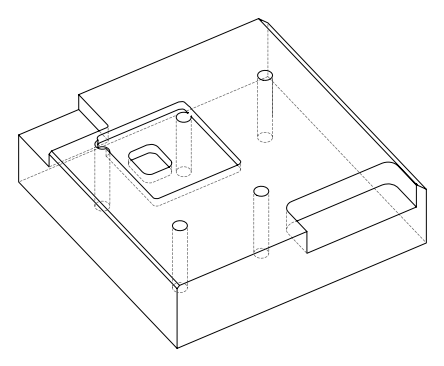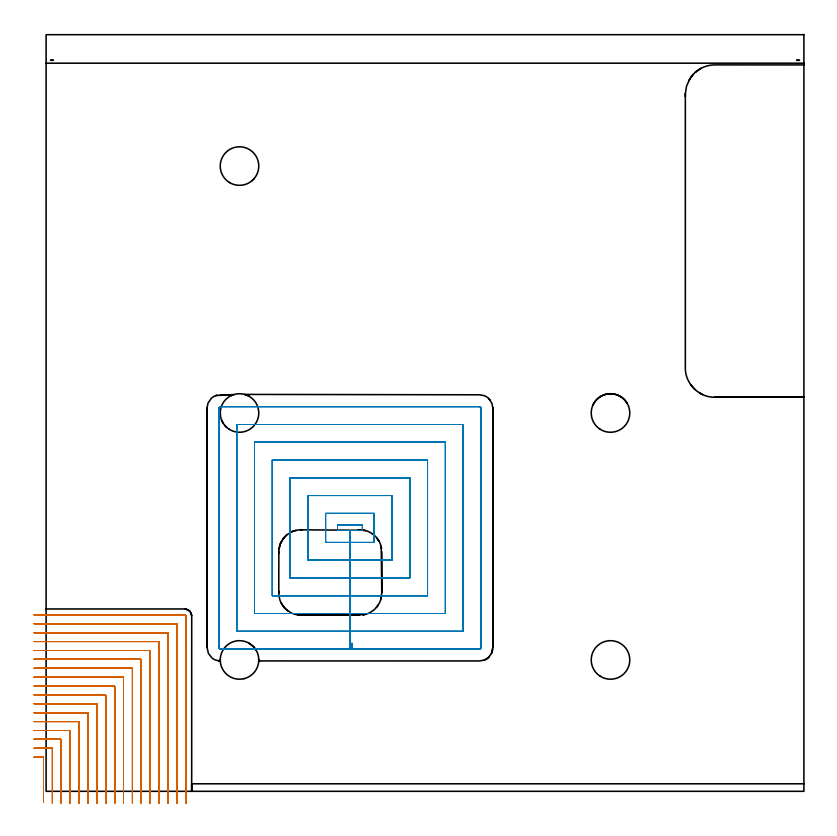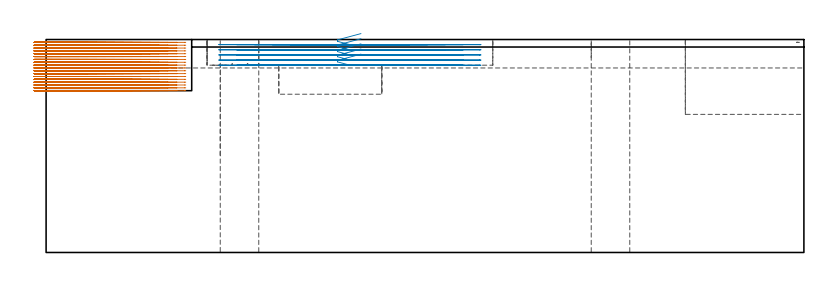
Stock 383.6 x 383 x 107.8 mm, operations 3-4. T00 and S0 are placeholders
(PLAN: 26 operations, 19 tool changes, 143.5 min)
(1 AREA_MILL | FG_CHAMFER_SURFACE | UGT0205_001 | 18.59 min | 39768 mm3)
(2 AREA_MILL_1 | FG_CHAMFER_SURFACE_1 | UGT0205_001 | 5.11 min | 2261 mm3)
(3 MILL_CORNER_NOTCH_RECTANGULAR | CORNER_NOTCH_RECTANGULAR | NXT0201_008 | Follow Part, ap 1.5, ae 75% | 68.45 min | 176107 mm3)
(4 MILL_OPEN_POCKET | POCKET_OPEN | NXT0201_011 | Follow Part, ap 3, ae 75% | 22.05 min | 252753 mm3)
(5 MILL_RECTANGULAR_POCKET | POCKET_RECTANGULAR_STRAIGHT | UGT0201_094 | Follow Part, ap 5, ae 75% | 1.68 min | 31496 mm3)
(6 MILL_SLOT | SLOT_PARTIAL_RECTANGULAR | UGT0201_094 | Follow Part, ap 5, ae 75% | 22.09 min | 378924 mm3)
(7 SPOT_DRILL | STEP1HOLE | NXT0321_9005460120000 | 0.05 min | 103 mm3)
(8 SPOT_DRILL_1 | STEP1HOLE_1 | NXT0321_9005460120000 | 0.05 min | 154 mm3)
(9 SPOT_DRILL_2 | STEP1HOLE_2 | NXT0321_9005460120000 | 0.05 min | 0 mm3)
(10 SPOT_DRILL_3 | STEP1HOLE_3 | NXT0321_9005460120000 | 0.05 min | 173 mm3)
(11 SPOT_DRILL_4 | STEP1HOLE_4 | NXT0321_9005460120000 | 0.05 min | 200 mm3)
(12 DRILL_BLIND_HOLE_INTO_CENTER | STEP1HOLE | UGT0301_198 | 0.06 min | 171 mm3)
(13 GUN_DRILL_THROUGH_HOLE | STEP1HOLE | UGT0307_003 | 0.54 min | 3658 mm3)
(14 SPADE_DRILL_TO_ENLARGE_THROUGH_HOLE | STEP1HOLE | UGT0306_010 | 0.46 min | 26164 mm3)
(15 DRILL_BLIND_HOLE_INTO_CENTER_1 | STEP1HOLE_1 | UGT0301_198 | 0.06 min | 403 mm3)
(16 GUN_DRILL_THROUGH_HOLE_1 | STEP1HOLE_1 | UGT0307_003 | 0.54 min | 3706 mm3)
(17 SPADE_DRILL_TO_ENLARGE_THROUGH_HOLE_1 | STEP1HOLE_1 | UGT0306_010 | 0.46 min | 27868 mm3)
(18 DRILL_BLIND_HOLE_INTO_CENTER_2 | STEP1HOLE_2 | UGT0301_198 | 0.06 min | 0 mm3)
(19 GUN_DRILL_THROUGH_HOLE_2 | STEP1HOLE_2 | UGT0307_003 | 0.54 min | 3595 mm3)
(20 SPADE_DRILL_TO_ENLARGE_THROUGH_HOLE_2 | STEP1HOLE_2 | UGT0306_010 | 0.46 min | 24691 mm3)
(21 DRILL_BLIND_HOLE_INTO_CENTER_3 | STEP1HOLE_3 | UGT0301_198 | 0.06 min | 435 mm3)
(22 GUN_DRILL_THROUGH_HOLE_3 | STEP1HOLE_3 | UGT0307_003 | 0.54 min | 3707 mm3)
(23 SPADE_DRILL_TO_ENLARGE_THROUGH_HOLE_3 | STEP1HOLE_3 | UGT0306_010 | 0.46 min | 27840 mm3)
(24 DRILL_BLIND_HOLE_INTO_CENTER_4 | STEP1HOLE_4 | UGT0301_198 | 0.06 min | 392 mm3)
(25 GUN_DRILL_THROUGH_HOLE_4 | STEP1HOLE_4 | UGT0307_003 | 0.54 min | 3733 mm3)
(26 SPADE_DRILL_TO_ENLARGE_THROUGH_HOLE_4 | STEP1HOLE_4 | UGT0306_010 | 0.46 min | 27863 mm3)
(TOOL UGT0205_001 | Chamfer Mill 20 x 3 x 45 deg. | D20 FL50 Z2)
(TOOL NXT0201_008 | ENDMILL 6mm [2P460-0600-NA 1630] | D6 FL26 Z6)
(TOOL NXT0201_011 | ENDMILL 12mm [2P460-1200-NA 1630] | D12 FL38 Z6)
(TOOL UGT0201_094 | End mill 20 mm | D20 FL38 Z4)
(TOOL NXT0321_9005460120000 | NC Spot Drill, 142deg, 12mm, Carbide, Uncoated | D12 PA142 FL30 Z2)
(TOOL UGT0301_198 | Twist Drill 7.9 mm | D7.9 PA118 FL73 Z2)
(TOOL UGT0307_003 | Gun Drill 7 mm | D7 PA130 FL24 Z1)
(TOOL UGT0306_010 | Spade Drill 19.5mm | D19.5 PA132 FL10 Z2)
(OP 3 MILL_CORNER_NOTCH_RECTANGULAR)
G17 G21 G94 G90
T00 M6
G54
G17 G0 G90 X-1.3 Y-5.704 S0 M3
G43 Z117.8 H1
Z106.361
G94 G1 Y-2.704 F250.
Y17.005 F500.
G3 X-1.595 Y17.3 R0.3
G1 X-3.
X-6. F250.
G0 Z117.8
X3.203 Y-6.
Z106.361
G1 X3.2 Y-3.
Y-2.932 F500.
Y21.505
G3 X2.905 Y21.8 R0.3
G1 X-3.
X-6. F250.
G0 Z117.8
X7.703 Y-6.
Z106.361
G1 X7.7 Y-3.
Y-2.932 F500.
Y26.005
G3 X7.405 Y26.3 R0.3
G1 X-3.
X-6. F250.
G0 Z117.8
X12.204 Y-6.
Z106.361
G1 X12.2 Y-3.
Y-2.932 F500.
Y30.504
G3 X11.904 Y30.8 R0.3
G1 X-3.
X-6. F250.
G0 Z117.8
X16.704 Y-6.
Z106.361
G1 X16.7 Y-3.
Y-2.932 F500.
Y35.004
G3 X16.404 Y35.3 R0.3
G1 X-3.
X-6. F250.
G0 Z117.8
X21.204 Y-6.
Z106.361
G1 X21.2 Y-3.
Y-2.932 F500.
Y39.504
G3 X20.904 Y39.8 R0.3
G1 X-3.
X-6. F250.
G0 Z117.8
X25.705 Y-6.
Z106.361
G1 X25.7 Y-3.
Y-2.932 F500.
Y44.004
G3 X25.404 Y44.3 R0.3
G1 X-3.
X-6. F250.
G0 Z117.8
X30.205 Y-6.
Z106.361
G1 X30.2 Y-3.
Y-2.932 F500.
Y48.504
G3 X29.904 Y48.8 R0.3
G1 X-3.
X-6. F250.
G0 Z117.8
X34.706 Y-6.
Z106.361
G1 X34.7 Y-3.
Y-2.932 F500.
Y53.004
G3 X34.404 Y53.3 R0.3
G1 X-3.
X-6. F250.
G0 Z117.8
X39.207 Y-6.
Z106.361
G1 X39.2 Y-3.
Y-2.932 F500.
Y57.503
G3 X38.903 Y57.8 R0.3
G1 X-3.
X-6. F250.
G0 Z117.8
X43.708 Y-6.
Z106.361
G1 X43.7 Y-3.
Y-2.932 F500.
Y62.003
G3 X43.403 Y62.3 R0.3
G1 X-3.
X-6. F250.
G0 Z117.8
X48.209 Y-6.
Z106.361
G1 X48.2 Y-3.
Y-2.932 F500.
Y66.503
G3 X47.903 Y66.8 R0.3
G1 X-3.
X-6. F250.
G0 Z117.8
X52.711 Y-6.
Z106.361
G1 X52.7 Y-3.
Y-2.932 F500.
Y71.003
G3 X52.403 Y71.3 R0.3
G1 X-3.
X-6. F250.
G0 Z117.8
X57.215 Y-6.
Z106.361
G1 X57.2 Y-3.
Y-2.932 F500.
Y75.503
G3 X56.903 Y75.8 R0.3
G1 X-3.
X-6. F250.
G0 Z117.8
X61.723 Y-6.
Z106.361
G1 X61.7 Y-3.
Y-2.932 F500.
Y80.003
G3 X61.403 Y80.3 R0.3
G1 X-3.
X-6. F250.
G0 Z117.8
X66.246 Y-6.
Z106.361
G1 X66.201 Y-3.
X66.2 Y-2.932 F500.
Y84.503
G3 X65.903 Y84.8 R0.3
G1 X-3.
X-6. F250.
G0 Z117.8
X70.7 Y-5.932
Z106.361
G1 Y-2.932
Y88.8 F500.
G3 X70.2 Y89.3 R0.5
G1 X-3.
X-6. F250.
G0 Z117.8
X-1.3 Y-5.704
Z104.922
G1 Y-2.704
Y17.005 F500.
G3 X-1.595 Y17.3 R0.3
G1 X-3.
X-6. F250.
G0 Z117.8
X3.2 Y-6.
Z104.922
G1 Y-3.
Y21.505 F500.
G3 X2.905 Y21.8 R0.3
G1 X-3.
X-6. F250.
G0 Z117.8
X7.7 Y-6.
Z104.922
G1 Y-3.
Y26.005 F500.
G3 X7.405 Y26.3 R0.3
G1 X-3.
X-6. F250.
G0 Z117.8
X12.2 Y-6.
Z104.922
G1 Y-3.
Y30.504 F500.
G3 X11.904 Y30.8 R0.3
G1 X-3.
X-6. F250.
G0 Z117.8
X16.7 Y-6.
Z104.922
G1 Y-3.
Y35.004 F500.
G3 X16.404 Y35.3 R0.3
G1 X-3.
X-6. F250.
G0 Z117.8
X21.2 Y-6.
Z104.922
G1 Y-3.
Y39.504 F500.
G3 X20.904 Y39.8 R0.3
G1 X-3.
X-6. F250.
G0 Z117.8
X25.7 Y-6.
Z104.922
G1 Y-3.
Y44.004 F500.
G3 X25.404 Y44.3 R0.3
G1 X-3.
X-6. F250.
G0 Z117.8
X30.2 Y-6.
Z104.922
G1 Y-3.
Y48.504 F500.
G3 X29.904 Y48.8 R0.3
G1 X-3.
X-6. F250.
G0 Z117.8
X34.7 Y-6.
Z104.922
G1 Y-3.
Y53.004 F500.
G3 X34.404 Y53.3 R0.3
G1 X-3.
X-6. F250.
G0 Z117.8
X39.2 Y-6.
Z104.922
G1 Y-3.
Y57.503 F500.
G3 X38.903 Y57.8 R0.3
G1 X-3.
X-6. F250.
G0 Z117.8
X43.7 Y-6.
Z104.922
G1 Y-3.
Y62.003 F500.
G3 X43.403 Y62.3 R0.3
G1 X-3.
X-6. F250.
G0 Z117.8
X48.2 Y-6.
Z104.922
G1 Y-3.
Y66.503 F500.
G3 X47.903 Y66.8 R0.3
G1 X-3.
X-6. F250.
G0 Z117.8
X52.7 Y-6.
Z104.922
G1 Y-3.
Y71.003 F500.
G3 X52.403 Y71.3 R0.3
G1 X-3.
X-6. F250.
G0 Z117.8
X57.2 Y-6.
Z104.922
G1 Y-3.
Y75.503 F500.
G3 X56.903 Y75.8 R0.3
G1 X-3.
X-6. F250.
G0 Z117.8
X61.7 Y-6.
Z104.922
G1 Y-3.
Y80.003 F500.
G3 X61.403 Y80.3 R0.3
G1 X-3.
X-6. F250.
G0 Z117.8
X66.2 Y-6.
Z104.922
G1 Y-3.
Y84.503 F500.
G3 X65.903 Y84.8 R0.3
G1 X-3.
X-6. F250.
G0 Z117.8
X70.7 Y-6.
Z104.922
G1 Y-3.
Y88.8 F500.
G3 X70.2 Y89.3 R0.5
G1 X-3.
X-6. F250.
G0 Z117.8
X-1.3 Y-5.704
Z103.483
G1 Y-2.704
Y17.005 F500.
G3 X-1.595 Y17.3 R0.3
G1 X-3.
X-6. F250.
G0 Z117.8
X3.2 Y-6.
Z103.483
G1 Y-3.
Y21.505 F500.
G3 X2.905 Y21.8 R0.3
G1 X-3.
X-6. F250.
G0 Z117.8
X7.7 Y-6.
Z103.483
G1 Y-3.
Y26.005 F500.
G3 X7.405 Y26.3 R0.3
G1 X-3.
X-6. F250.
G0 Z117.8
X12.2 Y-6.
Z103.483
G1 Y-3.
Y30.504 F500.
G3 X11.904 Y30.8 R0.3
G1 X-3.
X-6. F250.
G0 Z117.8
X16.7 Y-6.
Z103.483
G1 Y-3.
Y35.004 F500.
G3 X16.404 Y35.3 R0.3
G1 X-3.
X-6. F250.
G0 Z117.8
X21.2 Y-6.
Z103.483
G1 Y-3.
Y39.504 F500.
G3 X20.904 Y39.8 R0.3
G1 X-3.
X-6. F250.
G0 Z117.8
X25.7 Y-6.
Z103.483
G1 Y-3.
Y44.004 F500.
G3 X25.404 Y44.3 R0.3
G1 X-3.
X-6. F250.
G0 Z117.8
X30.2 Y-6.
Z103.483
G1 Y-3.
Y48.504 F500.
G3 X29.904 Y48.8 R0.3
G1 X-3.
X-6. F250.
G0 Z117.8
X34.7 Y-6.
Z103.483
G1 Y-3.
Y53.004 F500.
G3 X34.404 Y53.3 R0.3
G1 X-3.
X-6. F250.
G0 Z117.8
X39.2 Y-6.
Z103.483
G1 Y-3.
Y57.503 F500.
G3 X38.903 Y57.8 R0.3
G1 X-3.
X-6. F250.
G0 Z117.8
X43.7 Y-6.
Z103.483
G1 Y-3.
Y62.003 F500.
G3 X43.403 Y62.3 R0.3
G1 X-3.
X-6. F250.
G0 Z117.8
X48.2 Y-6.
Z103.483
G1 Y-3.
Y66.503 F500.
G3 X47.903 Y66.8 R0.3
G1 X-3.
X-6. F250.
G0 Z117.8
X52.7 Y-6.
Z103.483
G1 Y-3.
Y71.003 F500.
G3 X52.403 Y71.3 R0.3
G1 X-3.
X-6. F250.
G0 Z117.8
X57.2 Y-6.
Z103.483
G1 Y-3.
Y75.503 F500.
G3 X56.903 Y75.8 R0.3
G1 X-3.
X-6. F250.
G0 Z117.8
X61.7 Y-6.
Z103.483
G1 Y-3.
Y80.003 F500.
G3 X61.403 Y80.3 R0.3
G1 X-3.
X-6. F250.
G0 Z117.8
X66.2 Y-6.
Z103.483
G1 Y-3.
Y84.503 F500.
G3 X65.903 Y84.8 R0.3
G1 X-3.
X-6. F250.
G0 Z117.8
X70.7 Y-6.
Z103.483
G1 Y-3.
Y88.8 F500.
G3 X70.2 Y89.3 R0.5
G1 X-3.
X-6. F250.
G0 Z117.8
X-1.3 Y-5.704
Z102.044
G1 Y-2.704
Y17.005 F500.
G3 X-1.595 Y17.3 R0.3
G1 X-3.
X-6. F250.
G0 Z117.8
X3.2 Y-6.
Z102.044
G1 Y-3.
Y21.505 F500.
G3 X2.905 Y21.8 R0.3
G1 X-3.
X-6. F250.
G0 Z117.8
X7.7 Y-6.
Z102.044
G1 Y-3.
Y26.005 F500.
G3 X7.405 Y26.3 R0.3
G1 X-3.
X-6. F250.
G0 Z117.8
X12.2 Y-6.
Z102.044
G1 Y-3.
Y30.504 F500.
G3 X11.904 Y30.8 R0.3
G1 X-3.
X-6. F250.
G0 Z117.8
X16.7 Y-6.
Z102.044
G1 Y-3.
Y35.004 F500.
G3 X16.404 Y35.3 R0.3
G1 X-3.
X-6. F250.
G0 Z117.8
X21.2 Y-6.
Z102.044
G1 Y-3.
Y39.504 F500.
G3 X20.904 Y39.8 R0.3
G1 X-3.
X-6. F250.
G0 Z117.8
X25.7 Y-6.
Z102.044
G1 Y-3.
Y44.004 F500.
G3 X25.404 Y44.3 R0.3
G1 X-3.
X-6. F250.
G0 Z117.8
X30.2 Y-6.
Z102.044
G1 Y-3.
Y48.504 F500.
G3 X29.904 Y48.8 R0.3
G1 X-3.
X-6. F250.
G0 Z117.8
X34.7 Y-6.
Z102.044
G1 Y-3.
Y53.004 F500.
G3 X34.404 Y53.3 R0.3
G1 X-3.
X-6. F250.
G0 Z117.8
X39.2 Y-6.
Z102.044
G1 Y-3.
Y57.503 F500.
G3 X38.903 Y57.8 R0.3
G1 X-3.
X-6. F250.
G0 Z117.8
X43.7 Y-6.
Z102.044
G1 Y-3.
Y62.003 F500.
G3 X43.403 Y62.3 R0.3
G1 X-3.
X-6. F250.
G0 Z117.8
X48.2 Y-6.
Z102.044
G1 Y-3.
Y66.503 F500.
G3 X47.903 Y66.8 R0.3
G1 X-3.
X-6. F250.
G0 Z117.8
X52.7 Y-6.
Z102.044
G1 Y-3.
Y71.003 F500.
G3 X52.403 Y71.3 R0.3
G1 X-3.
X-6. F250.
G0 Z117.8
X57.2 Y-6.
Z102.044
G1 Y-3.
Y75.503 F500.
G3 X56.903 Y75.8 R0.3
G1 X-3.
X-6. F250.
G0 Z117.8
X61.7 Y-6.
Z102.044
G1 Y-3.
Y80.003 F500.
G3 X61.403 Y80.3 R0.3
G1 X-3.
X-6. F250.
G0 Z117.8
X66.2 Y-6.
Z102.044
G1 Y-3.
Y84.503 F500.
G3 X65.903 Y84.8 R0.3
G1 X-3.
X-6. F250.
G0 Z117.8
X70.7 Y-6.
Z102.044
G1 Y-3.
Y88.8 F500.
G3 X70.2 Y89.3 R0.5
G1 X-3.
X-6. F250.
G0 Z117.8
X-1.3 Y-5.704
Z100.605
G1 Y-2.704
Y17.005 F500.
G3 X-1.595 Y17.3 R0.3
G1 X-3.
X-6. F250.
G0 Z117.8
X3.2 Y-6.
Z100.605
G1 Y-3.
Y21.505 F500.
G3 X2.905 Y21.8 R0.3
G1 X-3.
X-6. F250.
G0 Z117.8
X7.7 Y-6.
Z100.605
G1 Y-3.
Y26.005 F500.
G3 X7.405 Y26.3 R0.3
G1 X-3.
X-6. F250.
G0 Z117.8
X12.2 Y-6.
Z100.605
G1 Y-3.
Y30.504 F500.
G3 X11.904 Y30.8 R0.3
G1 X-3.
X-6. F250.
G0 Z117.8
X16.7 Y-6.
Z100.605
G1 Y-3.
Y35.004 F500.
G3 X16.404 Y35.3 R0.3
G1 X-3.
X-6. F250.
G0 Z117.8
X21.2 Y-6.
Z100.605
G1 Y-3.
Y39.504 F500.
G3 X20.904 Y39.8 R0.3
G1 X-3.
X-6. F250.
G0 Z117.8
X25.7 Y-6.
Z100.605
G1 Y-3.
Y44.004 F500.
G3 X25.404 Y44.3 R0.3
G1 X-3.
X-6. F250.
G0 Z117.8
X30.2 Y-6.
Z100.605
G1 Y-3.
Y48.504 F500.
G3 X29.904 Y48.8 R0.3
G1 X-3.
X-6. F250.
G0 Z117.8
X34.7 Y-6.
Z100.605
G1 Y-3.
Y53.004 F500.
G3 X34.404 Y53.3 R0.3
G1 X-3.
X-6. F250.
G0 Z117.8
X39.2 Y-6.
Z100.605
G1 Y-3.
Y57.503 F500.
G3 X38.903 Y57.8 R0.3
G1 X-3.
X-6. F250.
G0 Z117.8
X43.7 Y-6.
Z100.605
G1 Y-3.
Y62.003 F500.
G3 X43.403 Y62.3 R0.3
G1 X-3.
X-6. F250.
G0 Z117.8
X48.2 Y-6.
Z100.605
G1 Y-3.
Y66.503 F500.
G3 X47.903 Y66.8 R0.3
G1 X-3.
X-6. F250.
G0 Z117.8
X52.7 Y-6.
Z100.605
G1 Y-3.
Y71.003 F500.
G3 X52.403 Y71.3 R0.3
G1 X-3.
X-6. F250.
G0 Z117.8
X57.2 Y-6.
Z100.605
G1 Y-3.
Y75.503 F500.
G3 X56.903 Y75.8 R0.3
G1 X-3.
X-6. F250.
G0 Z117.8
X61.7 Y-6.
Z100.605
G1 Y-3.
Y80.003 F500.
G3 X61.403 Y80.3 R0.3
G1 X-3.
X-6. F250.
G0 Z117.8
X66.2 Y-6.
Z100.605
G1 Y-3.
Y84.503 F500.
G3 X65.903 Y84.8 R0.3
G1 X-3.
X-6. F250.
G0 Z117.8
X70.7 Y-6.
Z100.605
G1 Y-3.
Y88.8 F500.
G3 X70.2 Y89.3 R0.5
G1 X-3.
X-6. F250.
G0 Z117.8
X-1.3 Y-5.704
Z99.167
G1 Y-2.704
Y17.005 F500.
G3 X-1.595 Y17.3 R0.3
G1 X-3.
X-6. F250.
G0 Z117.8
X3.2 Y-6.
Z99.167
G1 Y-3.
Y21.505 F500.
G3 X2.905 Y21.8 R0.3
G1 X-3.
X-6. F250.
G0 Z117.8
X7.7 Y-6.
Z99.167
G1 Y-3.
Y26.004 F500.
G3 X7.404 Y26.3 R0.3
G1 X-3.
X-6. F250.
G0 Z117.8
X12.2 Y-6.
Z99.167
G1 Y-3.
Y30.504 F500.
G3 X11.904 Y30.8 R0.3
G1 X-3.
X-6. F250.
G0 Z117.8
X16.7 Y-6.
Z99.167
G1 Y-3.
Y35.004 F500.
G3 X16.404 Y35.3 R0.3
G1 X-3.
X-6. F250.
G0 Z117.8
X21.2 Y-6.
Z99.167
G1 Y-3.
Y39.504 F500.
G3 X20.904 Y39.8 R0.3
G1 X-3.
X-6. F250.
G0 Z117.8
X25.7 Y-6.
Z99.167
G1 Y-3.
Y44.004 F500.
G3 X25.404 Y44.3 R0.3
G1 X-3.
X-6. F250.
G0 Z117.8
X30.2 Y-6.
Z99.167
G1 Y-3.
Y48.504 F500.
G3 X29.904 Y48.8 R0.3
G1 X-3.
X-6. F250.
G0 Z117.8
X34.7 Y-6.
Z99.167
G1 Y-3.
Y53.003 F500.
G3 X34.403 Y53.3 R0.3
G1 X-3.
X-6. F250.
G0 Z117.8
X39.2 Y-6.
Z99.167
G1 Y-3.
Y57.503 F500.
G3 X38.903 Y57.8 R0.3
G1 X-3.
X-6. F250.
G0 Z117.8
X43.7 Y-6.
Z99.167
G1 Y-3.
Y62.003 F500.
G3 X43.403 Y62.3 R0.3
G1 X-3.
X-6. F250.
G0 Z117.8
X48.2 Y-6.
Z99.167
G1 Y-3.
Y66.503 F500.
G3 X47.903 Y66.8 R0.3
G1 X-3.
X-6. F250.
G0 Z117.8
X52.7 Y-6.
Z99.167
G1 Y-3.
Y71.003 F500.
G3 X52.403 Y71.3 R0.3
G1 X-3.
X-6. F250.
G0 Z117.8
X57.2 Y-6.
Z99.167
G1 Y-3.
Y75.503 F500.
G3 X56.903 Y75.8 R0.3
G1 X-3.
X-6. F250.
G0 Z117.8
X61.7 Y-6.
Z99.167
G1 Y-3.
Y80.003 F500.
G3 X61.403 Y80.3 R0.3
G1 X-3.
X-6. F250.
G0 Z117.8
X66.2 Y-6.
Z99.167
G1 Y-3.
Y84.503 F500.
G3 X65.903 Y84.8 R0.3
G1 X-3.
X-6. F250.
G0 Z117.8
X70.7 Y-6.
Z99.167
G1 Y-3.
Y88.8 F500.
G3 X70.2 Y89.3 R0.5
G1 X-3.
X-6. F250.
G0 Z117.8
X-1.3 Y-5.704
Z97.728
G1 Y-2.704
Y17.005 F500.
G3 X-1.595 Y17.3 R0.3
G1 X-3.
X-6. F250.
G0 Z117.8
X3.2 Y-6.
Z97.728
G1 Y-3.
Y21.505 F500.
G3 X2.905 Y21.8 R0.3
G1 X-3.
X-6. F250.
G0 Z117.8
X7.7 Y-6.
Z97.728
G1 Y-3.
Y26.004 F500.
G3 X7.404 Y26.3 R0.3
G1 X-3.
X-6. F250.
G0 Z117.8
X12.2 Y-6.
Z97.728
G1 Y-3.
Y30.504 F500.
G3 X11.904 Y30.8 R0.3
G1 X-3.
X-6. F250.
G0 Z117.8
X16.7 Y-6.
Z97.728
G1 Y-3.
Y35.004 F500.
G3 X16.404 Y35.3 R0.3
G1 X-3.
X-6. F250.
G0 Z117.8
X21.2 Y-6.
Z97.728
G1 Y-3.
Y39.504 F500.
G3 X20.904 Y39.8 R0.3
G1 X-3.
X-6. F250.
G0 Z117.8
X25.7 Y-6.
Z97.728
G1 Y-3.
Y44.004 F500.
G3 X25.404 Y44.3 R0.3
G1 X-3.
X-6. F250.
G0 Z117.8
X30.2 Y-6.
Z97.728
G1 Y-3.
Y48.504 F500.
G3 X29.904 Y48.8 R0.3
G1 X-3.
X-6. F250.
G0 Z117.8
X34.7 Y-6.
Z97.728
G1 Y-3.
Y53.003 F500.
G3 X34.403 Y53.3 R0.3
G1 X-3.
X-6. F250.
G0 Z117.8
X39.2 Y-6.
Z97.728
G1 Y-3.
Y57.503 F500.
G3 X38.903 Y57.8 R0.3
G1 X-3.
X-6. F250.
G0 Z117.8
X43.7 Y-6.
Z97.728
G1 Y-3.
Y62.003 F500.
G3 X43.403 Y62.3 R0.3
G1 X-3.
X-6. F250.
G0 Z117.8
X48.2 Y-6.
Z97.728
G1 Y-3.
Y66.503 F500.
G3 X47.903 Y66.8 R0.3
G1 X-3.
X-6. F250.
G0 Z117.8
X52.7 Y-6.
Z97.728
G1 Y-3.
Y71.003 F500.
G3 X52.403 Y71.3 R0.3
G1 X-3.
X-6. F250.
G0 Z117.8
X57.2 Y-6.
Z97.728
G1 Y-3.
Y75.503 F500.
G3 X56.903 Y75.8 R0.3
G1 X-3.
X-6. F250.
G0 Z117.8
X61.7 Y-6.
Z97.728
G1 Y-3.
Y80.003 F500.
G3 X61.403 Y80.3 R0.3
G1 X-3.
X-6. F250.
G0 Z117.8
X66.2 Y-6.
Z97.728
G1 Y-3.
Y84.503 F500.
G3 X65.903 Y84.8 R0.3
G1 X-3.
X-6. F250.
G0 Z117.8
X70.7 Y-6.
Z97.728
G1 Y-3.
Y88.8 F500.
G3 X70.2 Y89.3 R0.5
G1 X-3.
X-6. F250.
G0 Z117.8
X-1.3 Y-5.704
Z96.289
G1 Y-2.704
Y17.005 F500.
G3 X-1.595 Y17.3 R0.3
G1 X-3.
X-6. F250.
G0 Z117.8
X3.2 Y-6.
Z96.289
G1 Y-3.
Y21.505 F500.
G3 X2.905 Y21.8 R0.3
G1 X-3.
X-6. F250.
G0 Z117.8
X7.7 Y-6.
Z96.289
G1 Y-3.
Y26.004 F500.
G3 X7.404 Y26.3 R0.3
G1 X-3.
X-6. F250.
G0 Z117.8
X12.2 Y-6.
Z96.289
G1 Y-3.
Y30.504 F500.
G3 X11.904 Y30.8 R0.3
G1 X-3.
X-6. F250.
G0 Z117.8
X16.7 Y-6.
Z96.289
G1 Y-3.
Y35.004 F500.
G3 X16.404 Y35.3 R0.3
G1 X-3.
X-6. F250.
G0 Z117.8
X21.2 Y-6.
Z96.289
G1 Y-3.
Y39.504 F500.
G3 X20.904 Y39.8 R0.3
G1 X-3.
X-6. F250.
G0 Z117.8
X25.7 Y-6.
Z96.289
G1 Y-3.
Y44.004 F500.
G3 X25.404 Y44.3 R0.3
G1 X-3.
X-6. F250.
G0 Z117.8
X30.2 Y-6.
Z96.289
G1 Y-3.
Y48.504 F500.
G3 X29.904 Y48.8 R0.3
G1 X-3.
X-6. F250.
G0 Z117.8
X34.7 Y-6.
Z96.289
G1 Y-3.
Y53.003 F500.
G3 X34.403 Y53.3 R0.3
G1 X-3.
X-6. F250.
G0 Z117.8
X39.2 Y-6.
Z96.289
G1 Y-3.
Y57.503 F500.
G3 X38.903 Y57.8 R0.3
G1 X-3.
X-6. F250.
G0 Z117.8
X43.7 Y-6.
Z96.289
G1 Y-3.
Y62.003 F500.
G3 X43.403 Y62.3 R0.3
G1 X-3.
X-6. F250.
G0 Z117.8
X48.2 Y-6.
Z96.289
G1 Y-3.
Y66.503 F500.
G3 X47.903 Y66.8 R0.3
G1 X-3.
X-6. F250.
G0 Z117.8
X52.7 Y-6.
Z96.289
G1 Y-3.
Y71.003 F500.
G3 X52.403 Y71.3 R0.3
G1 X-3.
X-6. F250.
G0 Z117.8
X57.2 Y-6.
Z96.289
G1 Y-3.
Y75.503 F500.
G3 X56.903 Y75.8 R0.3
G1 X-3.
X-6. F250.
G0 Z117.8
X61.7 Y-6.
Z96.289
G1 Y-3.
Y80.003 F500.
G3 X61.403 Y80.3 R0.3
G1 X-3.
X-6. F250.
G0 Z117.8
X66.2 Y-6.
Z96.289
G1 Y-3.
Y84.503 F500.
G3 X65.903 Y84.8 R0.3
G1 X-3.
X-6. F250.
G0 Z117.8
X70.7 Y-6.
Z96.289
G1 Y-3.
Y88.8 F500.
G3 X70.2 Y89.3 R0.5
G1 X-3.
X-6. F250.
G0 Z117.8
X-1.3 Y-5.704
Z94.85
G1 Y-2.704
Y17.005 F500.
G3 X-1.595 Y17.3 R0.3
G1 X-3.
X-6. F250.
G0 Z117.8
X3.2 Y-6.
Z94.85
G1 Y-3.
Y21.505 F500.
G3 X2.905 Y21.8 R0.3
G1 X-3.
X-6. F250.
G0 Z117.8
X7.7 Y-6.
Z94.85
G1 Y-3.
Y26.004 F500.
G3 X7.404 Y26.3 R0.3
G1 X-3.
X-6. F250.
G0 Z117.8
X12.2 Y-6.
Z94.85
G1 Y-3.
Y30.504 F500.
G3 X11.904 Y30.8 R0.3
G1 X-3.
X-6. F250.
G0 Z117.8
X16.7 Y-6.
Z94.85
G1 Y-3.
Y35.004 F500.
G3 X16.404 Y35.3 R0.3
G1 X-3.
X-6. F250.
G0 Z117.8
X21.2 Y-6.
Z94.85
G1 Y-3.
Y39.504 F500.
G3 X20.904 Y39.8 R0.3
G1 X-3.
X-6. F250.
G0 Z117.8
X25.7 Y-6.
Z94.85
G1 Y-3.
Y44.004 F500.
G3 X25.404 Y44.3 R0.3
G1 X-3.
X-6. F250.
G0 Z117.8
X30.2 Y-6.
Z94.85
G1 Y-3.
Y48.504 F500.
G3 X29.904 Y48.8 R0.3
G1 X-3.
X-6. F250.
G0 Z117.8
X34.7 Y-6.
Z94.85
G1 Y-3.
Y53.003 F500.
G3 X34.403 Y53.3 R0.3
G1 X-3.
X-6. F250.
G0 Z117.8
X39.2 Y-6.
Z94.85
G1 Y-3.
Y57.503 F500.
G3 X38.903 Y57.8 R0.3
G1 X-3.
X-6. F250.
G0 Z117.8
X43.7 Y-6.
Z94.85
G1 Y-3.
Y62.003 F500.
G3 X43.403 Y62.3 R0.3
G1 X-3.
X-6. F250.
G0 Z117.8
X48.2 Y-6.
Z94.85
G1 Y-3.
Y66.503 F500.
G3 X47.903 Y66.8 R0.3
G1 X-3.
X-6. F250.
G0 Z117.8
X52.7 Y-6.
Z94.85
G1 Y-3.
Y71.003 F500.
G3 X52.403 Y71.3 R0.3
G1 X-3.
X-6. F250.
G0 Z117.8
X57.2 Y-6.
Z94.85
G1 Y-3.
Y75.503 F500.
G3 X56.903 Y75.8 R0.3
G1 X-3.
X-6. F250.
G0 Z117.8
X61.7 Y-6.
Z94.85
G1 Y-3.
Y80.003 F500.
G3 X61.403 Y80.3 R0.3
G1 X-3.
X-6. F250.
G0 Z117.8
X66.2 Y-6.
Z94.85
G1 Y-3.
Y84.503 F500.
G3 X65.903 Y84.8 R0.3
G1 X-3.
X-6. F250.
G0 Z117.8
X70.7 Y-6.
Z94.85
G1 Y-3.
Y88.8 F500.
G3 X70.2 Y89.3 R0.5
G1 X-3.
X-6. F250.
G0 Z117.8
X-1.3 Y-5.704
Z93.411
G1 Y-2.704
Y17.005 F500.
G3 X-1.595 Y17.3 R0.3
G1 X-3.
X-6. F250.
G0 Z117.8
X3.2 Y-6.
Z93.411
G1 Y-3.
Y21.505 F500.
G3 X2.905 Y21.8 R0.3
G1 X-3.
X-6. F250.
G0 Z117.8
X7.7 Y-6.
Z93.411
G1 Y-3.
Y26.004 F500.
G3 X7.404 Y26.3 R0.3
G1 X-3.
X-6. F250.
G0 Z117.8
X12.2 Y-6.
Z93.411
G1 Y-3.
Y30.504 F500.
G3 X11.904 Y30.8 R0.3
G1 X-3.
X-6. F250.
G0 Z117.8
X16.7 Y-6.
Z93.411
G1 Y-3.
Y35.004 F500.
G3 X16.404 Y35.3 R0.3
G1 X-3.
X-6. F250.
G0 Z117.8
X21.2 Y-6.
Z93.411
G1 Y-3.
Y39.504 F500.
G3 X20.904 Y39.8 R0.3
G1 X-3.
X-6. F250.
G0 Z117.8
X25.7 Y-6.
Z93.411
G1 Y-3.
Y44.004 F500.
G3 X25.404 Y44.3 R0.3
G1 X-3.
X-6. F250.
G0 Z117.8
X30.2 Y-6.
Z93.411
G1 Y-3.
Y48.504 F500.
G3 X29.904 Y48.8 R0.3
G1 X-3.
X-6. F250.
G0 Z117.8
X34.7 Y-6.
Z93.411
G1 Y-3.
Y53.003 F500.
G3 X34.403 Y53.3 R0.3
G1 X-3.
X-6. F250.
G0 Z117.8
X39.2 Y-6.
Z93.411
G1 Y-3.
Y57.503 F500.
G3 X38.903 Y57.8 R0.3
G1 X-3.
X-6. F250.
G0 Z117.8
X43.7 Y-6.
Z93.411
G1 Y-3.
Y62.003 F500.
G3 X43.403 Y62.3 R0.3
G1 X-3.
X-6. F250.
G0 Z117.8
X48.2 Y-6.
Z93.411
G1 Y-3.
Y66.503 F500.
G3 X47.903 Y66.8 R0.3
G1 X-3.
X-6. F250.
G0 Z117.8
X52.7 Y-6.
Z93.411
G1 Y-3.
Y71.003 F500.
G3 X52.403 Y71.3 R0.3
G1 X-3.
X-6. F250.
G0 Z117.8
X57.2 Y-6.
Z93.411
G1 Y-3.
Y75.503 F500.
G3 X56.903 Y75.8 R0.3
G1 X-3.
X-6. F250.
G0 Z117.8
X61.7 Y-6.
Z93.411
G1 Y-3.
Y80.003 F500.
G3 X61.403 Y80.3 R0.3
G1 X-3.
X-6. F250.
G0 Z117.8
X66.2 Y-6.
Z93.411
G1 Y-3.
Y84.503 F500.
G3 X65.903 Y84.8 R0.3
G1 X-3.
X-6. F250.
G0 Z117.8
X70.7 Y-6.
Z93.411
G1 Y-3.
Y88.8 F500.
G3 X70.2 Y89.3 R0.5
G1 X-3.
X-6. F250.
G0 Z117.8
X-1.3 Y-5.704
Z91.972
G1 Y-2.704
Y17.005 F500.
G3 X-1.595 Y17.3 R0.3
G1 X-3.
X-6. F250.
G0 Z117.8
X3.2 Y-6.
Z91.972
G1 Y-3.
Y21.505 F500.
G3 X2.905 Y21.8 R0.3
G1 X-3.
X-6. F250.
G0 Z117.8
X7.7 Y-6.
Z91.972
G1 Y-3.
Y26.004 F500.
G3 X7.404 Y26.3 R0.3
G1 X-3.
X-6. F250.
G0 Z117.8
X12.2 Y-6.
Z91.972
G1 Y-3.
Y30.504 F500.
G3 X11.904 Y30.8 R0.3
G1 X-3.
X-6. F250.
G0 Z117.8
X16.7 Y-6.
Z91.972
G1 Y-3.
Y35.004 F500.
G3 X16.404 Y35.3 R0.3
G1 X-3.
X-6. F250.
G0 Z117.8
X21.2 Y-6.
Z91.972
G1 Y-3.
Y39.504 F500.
G3 X20.904 Y39.8 R0.3
G1 X-3.
X-6. F250.
G0 Z117.8
X25.7 Y-6.
Z91.972
G1 Y-3.
Y44.004 F500.
G3 X25.404 Y44.3 R0.3
G1 X-3.
X-6. F250.
G0 Z117.8
X30.2 Y-6.
Z91.972
G1 Y-3.
Y48.504 F500.
G3 X29.904 Y48.8 R0.3
G1 X-3.
X-6. F250.
G0 Z117.8
X34.7 Y-6.
Z91.972
G1 Y-3.
Y53.003 F500.
G3 X34.403 Y53.3 R0.3
G1 X-3.
X-6. F250.
G0 Z117.8
X39.2 Y-6.
Z91.972
G1 Y-3.
Y57.503 F500.
G3 X38.903 Y57.8 R0.3
G1 X-3.
X-6. F250.
G0 Z117.8
X43.7 Y-6.
Z91.972
G1 Y-3.
Y62.003 F500.
G3 X43.403 Y62.3 R0.3
G1 X-3.
X-6. F250.
G0 Z117.8
X48.2 Y-6.
Z91.972
G1 Y-3.
Y66.503 F500.
G3 X47.903 Y66.8 R0.3
G1 X-3.
X-6. F250.
G0 Z117.8
X52.7 Y-6.
Z91.972
G1 Y-3.
Y71.003 F500.
G3 X52.403 Y71.3 R0.3
G1 X-3.
X-6. F250.
G0 Z117.8
X57.2 Y-6.
Z91.972
G1 Y-3.
Y75.503 F500.
G3 X56.903 Y75.8 R0.3
G1 X-3.
X-6. F250.
G0 Z117.8
X61.7 Y-6.
Z91.972
G1 Y-3.
Y80.003 F500.
G3 X61.403 Y80.3 R0.3
G1 X-3.
X-6. F250.
G0 Z117.8
X66.2 Y-6.
Z91.972
G1 Y-3.
Y84.503 F500.
G3 X65.903 Y84.8 R0.3
G1 X-3.
X-6. F250.
G0 Z117.8
X70.7 Y-6.
Z91.972
G1 Y-3.
Y88.8 F500.
G3 X70.2 Y89.3 R0.5
G1 X-3.
X-6. F250.
G0 Z117.8
X-1.3 Y-5.704
Z90.533
G1 Y-2.704
Y17.005 F500.
G3 X-1.595 Y17.3 R0.3
G1 X-3.
X-6. F250.
G0 Z117.8
X3.2 Y-6.
Z90.533
G1 Y-3.
Y21.505 F500.
G3 X2.905 Y21.8 R0.3
G1 X-3.
X-6. F250.
G0 Z117.8
X7.7 Y-6.
Z90.533
G1 Y-3.
Y26.004 F500.
G3 X7.404 Y26.3 R0.3
G1 X-3.
X-6. F250.
G0 Z117.8
X12.2 Y-6.
Z90.533
G1 Y-3.
Y30.504 F500.
G3 X11.904 Y30.8 R0.3
G1 X-3.
X-6. F250.
G0 Z117.8
X16.7 Y-6.
Z90.533
G1 Y-3.
Y35.004 F500.
G3 X16.404 Y35.3 R0.3
G1 X-3.
X-6. F250.
G0 Z117.8
X21.2 Y-6.
Z90.533
G1 Y-3.
Y39.504 F500.
G3 X20.904 Y39.8 R0.3
G1 X-3.
X-6. F250.
G0 Z117.8
X25.7 Y-6.
Z90.533
G1 Y-3.
Y44.004 F500.
G3 X25.404 Y44.3 R0.3
G1 X-3.
X-6. F250.
G0 Z117.8
X30.2 Y-6.
Z90.533
G1 Y-3.
Y48.504 F500.
G3 X29.904 Y48.8 R0.3
G1 X-3.
X-6. F250.
G0 Z117.8
X34.7 Y-6.
Z90.533
G1 Y-3.
Y53.003 F500.
G3 X34.403 Y53.3 R0.3
G1 X-3.
X-6. F250.
G0 Z117.8
X39.2 Y-6.
Z90.533
G1 Y-3.
Y57.503 F500.
G3 X38.903 Y57.8 R0.3
G1 X-3.
X-6. F250.
G0 Z117.8
X43.7 Y-6.
Z90.533
G1 Y-3.
Y62.003 F500.
G3 X43.403 Y62.3 R0.3
G1 X-3.
X-6. F250.
G0 Z117.8
X48.2 Y-6.
Z90.533
G1 Y-3.
Y66.503 F500.
G3 X47.903 Y66.8 R0.3
G1 X-3.
X-6. F250.
G0 Z117.8
X52.7 Y-6.
Z90.533
G1 Y-3.
Y71.003 F500.
G3 X52.403 Y71.3 R0.3
G1 X-3.
X-6. F250.
G0 Z117.8
X57.2 Y-6.
Z90.533
G1 Y-3.
Y75.503 F500.
G3 X56.903 Y75.8 R0.3
G1 X-3.
X-6. F250.
G0 Z117.8
X61.7 Y-6.
Z90.533
G1 Y-3.
Y80.003 F500.
G3 X61.403 Y80.3 R0.3
G1 X-3.
X-6. F250.
G0 Z117.8
X66.2 Y-6.
Z90.533
G1 Y-3.
Y84.503 F500.
G3 X65.903 Y84.8 R0.3
G1 X-3.
X-6. F250.
G0 Z117.8
X70.7 Y-6.
Z90.533
G1 Y-3.
Y88.8 F500.
G3 X70.2 Y89.3 R0.5
G1 X-3.
X-6. F250.
G0 Z117.8
X-1.3 Y-5.704
Z89.094
G1 Y-2.704
Y17.005 F500.
G3 X-1.595 Y17.3 R0.3
G1 X-3.
X-6. F250.
G0 Z117.8
X3.2 Y-6.
Z89.094
G1 Y-3.
Y21.505 F500.
G3 X2.905 Y21.8 R0.3
G1 X-3.
X-6. F250.
G0 Z117.8
X7.7 Y-6.
Z89.094
G1 Y-3.
Y26.004 F500.
G3 X7.404 Y26.3 R0.3
G1 X-3.
X-6. F250.
G0 Z117.8
X12.2 Y-6.
Z89.094
G1 Y-3.
Y30.504 F500.
G3 X11.904 Y30.8 R0.3
G1 X-3.
X-6. F250.
G0 Z117.8
X16.7 Y-6.
Z89.094
G1 Y-3.
Y35.004 F500.
G3 X16.404 Y35.3 R0.3
G1 X-3.
X-6. F250.
G0 Z117.8
X21.2 Y-6.
Z89.094
G1 Y-3.
Y39.504 F500.
G3 X20.904 Y39.8 R0.3
G1 X-3.
X-6. F250.
G0 Z117.8
X25.7 Y-6.
Z89.094
G1 Y-3.
Y44.004 F500.
G3 X25.404 Y44.3 R0.3
G1 X-3.
X-6. F250.
G0 Z117.8
X30.2 Y-6.
Z89.094
G1 Y-3.
Y48.504 F500.
G3 X29.904 Y48.8 R0.3
G1 X-3.
X-6. F250.
G0 Z117.8
X34.7 Y-6.
Z89.094
G1 Y-3.
Y53.003 F500.
G3 X34.403 Y53.3 R0.3
G1 X-3.
X-6. F250.
G0 Z117.8
X39.2 Y-6.
Z89.094
G1 Y-3.
Y57.503 F500.
G3 X38.903 Y57.8 R0.3
G1 X-3.
X-6. F250.
G0 Z117.8
X43.7 Y-6.
Z89.094
G1 Y-3.
Y62.003 F500.
G3 X43.403 Y62.3 R0.3
G1 X-3.
X-6. F250.
G0 Z117.8
X48.2 Y-6.
Z89.094
G1 Y-3.
Y66.503 F500.
G3 X47.903 Y66.8 R0.3
G1 X-3.
X-6. F250.
G0 Z117.8
X52.7 Y-6.
Z89.094
G1 Y-3.
Y71.003 F500.
G3 X52.403 Y71.3 R0.3
G1 X-3.
X-6. F250.
G0 Z117.8
X57.2 Y-6.
Z89.094
G1 Y-3.
Y75.503 F500.
G3 X56.903 Y75.8 R0.3
G1 X-3.
X-6. F250.
G0 Z117.8
X61.7 Y-6.
Z89.094
G1 Y-3.
Y80.003 F500.
G3 X61.403 Y80.3 R0.3
G1 X-3.
X-6. F250.
G0 Z117.8
X66.2 Y-6.
Z89.094
G1 Y-3.
Y84.503 F500.
G3 X65.903 Y84.8 R0.3
G1 X-3.
X-6. F250.
G0 Z117.8
X70.7 Y-6.
Z89.094
G1 Y-3.
Y88.8 F500.
G3 X70.2 Y89.3 R0.5
G1 X-3.
X-6. F250.
G0 Z117.8
X-1.3 Y-5.704
Z87.656
G1 Y-2.704
Y17.005 F500.
G3 X-1.595 Y17.3 R0.3
G1 X-3.
X-6. F250.
G0 Z117.8
X3.2 Y-6.
Z87.656
G1 Y-3.
Y21.505 F500.
G3 X2.905 Y21.8 R0.3
G1 X-3.
X-6. F250.
G0 Z117.8
X7.7 Y-6.
Z87.656
G1 Y-3.
Y26.004 F500.
G3 X7.404 Y26.3 R0.3
G1 X-3.
X-6. F250.
G0 Z117.8
X12.2 Y-6.
Z87.656
G1 Y-3.
Y30.504 F500.
G3 X11.904 Y30.8 R0.3
G1 X-3.
X-6. F250.
G0 Z117.8
X16.7 Y-6.
Z87.656
G1 Y-3.
Y35.004 F500.
G3 X16.404 Y35.3 R0.3
G1 X-3.
X-6. F250.
G0 Z117.8
X21.2 Y-6.
Z87.656
G1 Y-3.
Y39.504 F500.
G3 X20.904 Y39.8 R0.3
G1 X-3.
X-6. F250.
G0 Z117.8
X25.7 Y-6.
Z87.656
G1 Y-3.
Y44.004 F500.
G3 X25.404 Y44.3 R0.3
G1 X-3.
X-6. F250.
G0 Z117.8
X30.2 Y-6.
Z87.656
G1 Y-3.
Y48.504 F500.
G3 X29.904 Y48.8 R0.3
G1 X-3.
X-6. F250.
G0 Z117.8
X34.7 Y-6.
Z87.656
G1 Y-3.
Y53.003 F500.
G3 X34.403 Y53.3 R0.3
G1 X-3.
X-6. F250.
G0 Z117.8
X39.2 Y-6.
Z87.656
G1 Y-3.
Y57.503 F500.
G3 X38.903 Y57.8 R0.3
G1 X-3.
X-6. F250.
G0 Z117.8
X43.7 Y-6.
Z87.656
G1 Y-3.
Y62.003 F500.
G3 X43.403 Y62.3 R0.3
G1 X-3.
X-6. F250.
G0 Z117.8
X48.2 Y-6.
Z87.656
G1 Y-3.
Y66.503 F500.
G3 X47.903 Y66.8 R0.3
G1 X-3.
X-6. F250.
G0 Z117.8
X52.7 Y-6.
Z87.656
G1 Y-3.
Y71.003 F500.
G3 X52.403 Y71.3 R0.3
G1 X-3.
X-6. F250.
G0 Z117.8
X57.2 Y-6.
Z87.656
G1 Y-3.
Y75.503 F500.
G3 X56.903 Y75.8 R0.3
G1 X-3.
X-6. F250.
G0 Z117.8
X61.7 Y-6.
Z87.656
G1 Y-3.
Y80.003 F500.
G3 X61.403 Y80.3 R0.3
G1 X-3.
X-6. F250.
G0 Z117.8
X66.2 Y-6.
Z87.656
G1 Y-3.
Y84.503 F500.
G3 X65.903 Y84.8 R0.3
G1 X-3.
X-6. F250.
G0 Z117.8
X70.7 Y-6.
Z87.656
G1 Y-3.
Y88.8 F500.
G3 X70.2 Y89.3 R0.5
G1 X-3.
X-6. F250.
G0 Z117.8
X-1.3 Y-5.704
Z86.217
G1 Y-2.704
Y17.005 F500.
G3 X-1.595 Y17.3 R0.3
G1 X-3.
X-6. F250.
G0 Z117.8
X3.2 Y-6.
Z86.217
G1 Y-3.
Y21.505 F500.
G3 X2.905 Y21.8 R0.3
G1 X-3.
X-6. F250.
G0 Z117.8
X7.7 Y-6.
Z86.217
G1 Y-3.
Y26.004 F500.
G3 X7.404 Y26.3 R0.3
G1 X-3.
X-6. F250.
G0 Z117.8
X12.2 Y-6.
Z86.217
G1 Y-3.
Y30.504 F500.
G3 X11.904 Y30.8 R0.3
G1 X-3.
X-6. F250.
G0 Z117.8
X16.7 Y-6.
Z86.217
G1 Y-3.
Y35.004 F500.
G3 X16.404 Y35.3 R0.3
G1 X-3.
X-6. F250.
G0 Z117.8
X21.2 Y-6.
Z86.217
G1 Y-3.
Y39.504 F500.
G3 X20.904 Y39.8 R0.3
G1 X-3.
X-6. F250.
G0 Z117.8
X25.7 Y-6.
Z86.217
G1 Y-3.
Y44.004 F500.
G3 X25.404 Y44.3 R0.3
G1 X-3.
X-6. F250.
G0 Z117.8
X30.2 Y-6.
Z86.217
G1 Y-3.
Y48.504 F500.
G3 X29.904 Y48.8 R0.3
G1 X-3.
X-6. F250.
G0 Z117.8
X34.7 Y-6.
Z86.217
G1 Y-3.
Y53.003 F500.
G3 X34.403 Y53.3 R0.3
G1 X-3.
X-6. F250.
G0 Z117.8
X39.2 Y-6.
Z86.217
G1 Y-3.
Y57.503 F500.
G3 X38.903 Y57.8 R0.3
G1 X-3.
X-6. F250.
G0 Z117.8
X43.7 Y-6.
Z86.217
G1 Y-3.
Y62.003 F500.
G3 X43.403 Y62.3 R0.3
G1 X-3.
X-6. F250.
G0 Z117.8
X48.2 Y-6.
Z86.217
G1 Y-3.
Y66.503 F500.
G3 X47.903 Y66.8 R0.3
G1 X-3.
X-6. F250.
G0 Z117.8
X52.7 Y-6.
Z86.217
G1 Y-3.
Y71.003 F500.
G3 X52.403 Y71.3 R0.3
G1 X-3.
X-6. F250.
G0 Z117.8
X57.2 Y-6.
Z86.217
G1 Y-3.
Y75.503 F500.
G3 X56.903 Y75.8 R0.3
G1 X-3.
X-6. F250.
G0 Z117.8
X61.7 Y-6.
Z86.217
G1 Y-3.
Y80.003 F500.
G3 X61.403 Y80.3 R0.3
G1 X-3.
X-6. F250.
G0 Z117.8
X66.2 Y-6.
Z86.217
G1 Y-3.
Y84.503 F500.
G3 X65.903 Y84.8 R0.3
G1 X-3.
X-6. F250.
G0 Z117.8
X70.7 Y-6.
Z86.217
G1 Y-3.
Y88.8 F500.
G3 X70.2 Y89.3 R0.5
G1 X-3.
X-6. F250.
G0 Z117.8
X-1.3 Y-5.704
Z84.778
G1 Y-2.704
Y17.005 F500.
G3 X-1.595 Y17.3 R0.3
G1 X-3.
X-6. F250.
G0 Z117.8
X3.2 Y-6.
Z84.778
G1 Y-3.
Y21.505 F500.
G3 X2.905 Y21.8 R0.3
G1 X-3.
X-6. F250.
G0 Z117.8
X7.7 Y-6.
Z84.778
G1 Y-3.
Y26.004 F500.
G3 X7.404 Y26.3 R0.3
G1 X-3.
X-6. F250.
G0 Z117.8
X12.2 Y-6.
Z84.778
G1 Y-3.
Y30.504 F500.
G3 X11.904 Y30.8 R0.3
G1 X-3.
X-6. F250.
G0 Z117.8
X16.7 Y-6.
Z84.778
G1 Y-3.
Y35.004 F500.
G3 X16.404 Y35.3 R0.3
G1 X-3.
X-6. F250.
G0 Z117.8
X21.2 Y-6.
Z84.778
G1 Y-3.
Y39.504 F500.
G3 X20.904 Y39.8 R0.3
G1 X-3.
X-6. F250.
G0 Z117.8
X25.7 Y-6.
Z84.778
G1 Y-3.
Y44.004 F500.
G3 X25.404 Y44.3 R0.3
G1 X-3.
X-6. F250.
G0 Z117.8
X30.2 Y-6.
Z84.778
G1 Y-3.
Y48.504 F500.
G3 X29.904 Y48.8 R0.3
G1 X-3.
X-6. F250.
G0 Z117.8
X34.7 Y-6.
Z84.778
G1 Y-3.
Y53.003 F500.
G3 X34.403 Y53.3 R0.3
G1 X-3.
X-6. F250.
G0 Z117.8
X39.2 Y-6.
Z84.778
G1 Y-3.
Y57.503 F500.
G3 X38.903 Y57.8 R0.3
G1 X-3.
X-6. F250.
G0 Z117.8
X43.7 Y-6.
Z84.778
G1 Y-3.
Y62.003 F500.
G3 X43.403 Y62.3 R0.3
G1 X-3.
X-6. F250.
G0 Z117.8
X48.2 Y-6.
Z84.778
G1 Y-3.
Y66.503 F500.
G3 X47.903 Y66.8 R0.3
G1 X-3.
X-6. F250.
G0 Z117.8
X52.7 Y-6.
Z84.778
G1 Y-3.
Y71.003 F500.
G3 X52.403 Y71.3 R0.3
G1 X-3.
X-6. F250.
G0 Z117.8
X57.2 Y-6.
Z84.778
G1 Y-3.
Y75.503 F500.
G3 X56.903 Y75.8 R0.3
G1 X-3.
X-6. F250.
G0 Z117.8
X61.7 Y-6.
Z84.778
G1 Y-3.
Y80.003 F500.
G3 X61.403 Y80.3 R0.3
G1 X-3.
X-6. F250.
G0 Z117.8
X66.2 Y-6.
Z84.778
G1 Y-3.
Y84.503 F500.
G3 X65.903 Y84.8 R0.3
G1 X-3.
X-6. F250.
G0 Z117.8
X70.7 Y-6.
Z84.778
G1 Y-3.
Y88.8 F500.
G3 X70.2 Y89.3 R0.5
G1 X-3.
X-6. F250.
G0 Z117.8
X-1.3 Y-5.704
Z83.339
G1 Y-2.704
Y17.005 F500.
G3 X-1.595 Y17.3 R0.3
G1 X-3.
X-6. F250.
G0 Z117.8
X3.2 Y-6.
Z83.339
G1 Y-3.
Y21.505 F500.
G3 X2.905 Y21.8 R0.3
G1 X-3.
X-6. F250.
G0 Z117.8
X7.7 Y-6.
Z83.339
G1 Y-3.
Y26.004 F500.
G3 X7.404 Y26.3 R0.3
G1 X-3.
X-6. F250.
G0 Z117.8
X12.2 Y-6.
Z83.339
G1 Y-3.
Y30.504 F500.
G3 X11.904 Y30.8 R0.3
G1 X-3.
X-6. F250.
G0 Z117.8
X16.7 Y-6.
Z83.339
G1 Y-3.
Y35.004 F500.
G3 X16.404 Y35.3 R0.3
G1 X-3.
X-6. F250.
G0 Z117.8
X21.2 Y-6.
Z83.339
G1 Y-3.
Y39.504 F500.
G3 X20.904 Y39.8 R0.3
G1 X-3.
X-6. F250.
G0 Z117.8
X25.7 Y-6.
Z83.339
G1 Y-3.
Y44.004 F500.
G3 X25.404 Y44.3 R0.3
G1 X-3.
X-6. F250.
G0 Z117.8
X30.2 Y-6.
Z83.339
G1 Y-3.
Y48.504 F500.
G3 X29.904 Y48.8 R0.3
G1 X-3.
X-6. F250.
G0 Z117.8
X34.7 Y-6.
Z83.339
G1 Y-3.
Y53.003 F500.
G3 X34.403 Y53.3 R0.3
G1 X-3.
X-6. F250.
G0 Z117.8
X39.2 Y-6.
Z83.339
G1 Y-3.
Y57.503 F500.
G3 X38.903 Y57.8 R0.3
G1 X-3.
X-6. F250.
G0 Z117.8
X43.7 Y-6.
Z83.339
G1 Y-3.
Y62.003 F500.
G3 X43.403 Y62.3 R0.3
G1 X-3.
X-6. F250.
G0 Z117.8
X48.2 Y-6.
Z83.339
G1 Y-3.
Y66.503 F500.
G3 X47.903 Y66.8 R0.3
G1 X-3.
X-6. F250.
G0 Z117.8
X52.7 Y-6.
Z83.339
G1 Y-3.
Y71.003 F500.
G3 X52.403 Y71.3 R0.3
G1 X-3.
X-6. F250.
G0 Z117.8
X57.2 Y-6.
Z83.339
G1 Y-3.
Y75.503 F500.
G3 X56.903 Y75.8 R0.3
G1 X-3.
X-6. F250.
G0 Z117.8
X61.7 Y-6.
Z83.339
G1 Y-3.
Y80.003 F500.
G3 X61.403 Y80.3 R0.3
G1 X-3.
X-6. F250.
G0 Z117.8
X66.2 Y-6.
Z83.339
G1 Y-3.
Y84.503 F500.
G3 X65.903 Y84.8 R0.3
G1 X-3.
X-6. F250.
G0 Z117.8
X70.7 Y-6.
Z83.339
G1 Y-3.
Y88.8 F500.
G3 X70.2 Y89.3 R0.5
G1 X-3.
X-6. F250.
G0 Z117.8
X-1.3 Y-5.704
Z81.9
G1 Y-2.704
Y17.005 F500.
G3 X-1.595 Y17.3 R0.3
G1 X-3.
X-6. F250.
G0 Z117.8
X3.2 Y-6.
Z81.9
G1 Y-3.
Y21.505 F500.
G3 X2.905 Y21.8 R0.3
G1 X-3.
X-6. F250.
G0 Z117.8
X7.7 Y-6.
Z81.9
G1 Y-3.
Y26.004 F500.
G3 X7.404 Y26.3 R0.3
G1 X-3.
X-6. F250.
G0 Z117.8
X12.2 Y-6.
Z81.9
G1 Y-3.
Y30.504 F500.
G3 X11.904 Y30.8 R0.3
G1 X-3.
X-6. F250.
G0 Z117.8
X16.7 Y-6.
Z81.9
G1 Y-3.
Y35.004 F500.
G3 X16.404 Y35.3 R0.3
G1 X-3.
X-6. F250.
G0 Z117.8
X21.2 Y-6.
Z81.9
G1 Y-3.
Y39.504 F500.
G3 X20.904 Y39.8 R0.3
G1 X-3.
X-6. F250.
G0 Z117.8
X25.7 Y-6.
Z81.9
G1 Y-3.
Y44.004 F500.
G3 X25.404 Y44.3 R0.3
G1 X-3.
X-6. F250.
G0 Z117.8
X30.2 Y-6.
Z81.9
G1 Y-3.
Y48.504 F500.
G3 X29.904 Y48.8 R0.3
G1 X-3.
X-6. F250.
G0 Z117.8
X34.7 Y-6.
Z81.9
G1 Y-3.
Y53.003 F500.
G3 X34.403 Y53.3 R0.3
G1 X-3.
X-6. F250.
G0 Z117.8
X39.2 Y-6.
Z81.9
G1 Y-3.
Y57.503 F500.
G3 X38.903 Y57.8 R0.3
G1 X-3.
X-6. F250.
G0 Z117.8
X43.7 Y-6.
Z81.9
G1 Y-3.
Y62.003 F500.
G3 X43.403 Y62.3 R0.3
G1 X-3.
X-6. F250.
G0 Z117.8
X48.2 Y-6.
Z81.9
G1 Y-3.
Y66.503 F500.
G3 X47.903 Y66.8 R0.3
G1 X-3.
X-6. F250.
G0 Z117.8
X52.7 Y-6.
Z81.9
G1 Y-3.
Y71.003 F500.
G3 X52.403 Y71.3 R0.3
G1 X-3.
X-6. F250.
G0 Z117.8
X57.2 Y-6.
Z81.9
G1 Y-3.
Y75.503 F500.
G3 X56.903 Y75.8 R0.3
G1 X-3.
X-6. F250.
G0 Z117.8
X61.7 Y-6.
Z81.9
G1 Y-3.
Y80.003 F500.
G3 X61.403 Y80.3 R0.3
G1 X-3.
X-6. F250.
G0 Z117.8
X66.2 Y-6.
Z81.9
G1 Y-3.
Y84.503 F500.
G3 X65.903 Y84.8 R0.3
G1 X-3.
X-6. F250.
G0 Z117.8
X70.7 Y-6.
Z81.9
G1 Y-3.
Y88.8 F500.
G3 X70.2 Y89.3 R0.5
G1 X-3.
X-6. F250.
G0 Z117.8
M5
M2
(OP 4 MILL_OPEN_POCKET)
G17 G21 G94 G90
T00 M6
G54
G17 G0 G90 X159.399 Y134.7 S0 M3
G43 Z117.8 H1
Z110.8
G94 G1 X147.5 Z107.611 F250.
Y132. Z106.888
X153.8 Z105.2
X160.1 F500.
Y134.7
X147.5
Y132.
X153.8
Y126.
X166.1
Y140.7
X141.5
Y126.
X153.8
Y117.
X175.1
Y149.7
X132.5
Y117.
X153.8
Y108.
X184.1
Y158.7
X123.5
Y108.
X153.8
Y99.
X193.1
Y167.7
X114.5
Y99.
X153.8
Y90.
X202.1
Y176.7
X105.5
Y90.
X153.8
Y81.
X211.1
Y185.7
X96.5
Y81.
X153.8
Y72.
X219.4
G3 X220.1 Y72.7 R0.7
G1 Y194.
G3 X219.4 Y194.7 R0.7
G1 X88.2
G3 X87.5 Y194. R0.7
G1 Y72.7
G3 X88.193 Y72. R0.7
G1 X153.8
X154.8
Y75. F250.
G0 X159.399 Y134.7 Z108.2
G1 X147.5 Z105.011
Y132. Z104.288
X153.8 Z102.6
X160.1 F500.
Y134.7
X147.5
Y132.
X153.8
Y126.
X166.1
Y140.7
X141.5
Y126.
X153.8
Y117.
X175.1
Y149.7
X132.5
Y117.
X153.8
Y108.
X184.1
Y158.7
X123.5
Y108.
X153.8
Y99.
X193.1
Y167.7
X114.5
Y99.
X153.8
Y90.
X202.1
Y176.7
X105.5
Y90.
X153.8
Y81.
X211.1
Y185.7
X96.5
Y81.
X153.8
Y72.
X219.4
G3 X220.1 Y72.7 R0.7
G1 Y194.
G3 X219.4 Y194.7 R0.7
G1 X88.2
G3 X87.5 Y194. R0.7
G1 Y72.7
G3 X88.193 Y72. R0.7
G1 X153.8
X154.8
Y75. F250.
G0 X159.399 Y134.7 Z105.6
G1 X147.5 Z102.412
Y132. Z101.688
X153.8 Z100.
X160.1 F500.
Y134.7
X147.5
Y132.
X153.8
Y126.
X166.1
Y140.7
X141.5
Y126.
X153.8
Y117.
X175.1
Y149.7
X132.5
Y117.
X153.8
Y108.
X184.1
Y158.7
X123.5
Y108.
X153.8
Y99.
X193.1
Y167.7
X114.5
Y99.
X153.8
Y90.
X202.1
Y176.7
X105.5
Y90.
X153.8
Y81.
X211.1
Y185.7
X96.5
Y81.
X153.8
Y72.
X219.4
G3 X220.1 Y72.7 R0.7
G1 Y194.
G3 X219.4 Y194.7 R0.7
G1 X88.2
G3 X87.5 Y194. R0.7
G1 Y72.7
G3 X88.193 Y72. R0.7
G1 X153.8
X154.8
Y75. F250.
G0 X159.399 Y134.7 Z103.
G1 X147.5 Z99.812
Y132. Z99.088
X153.8 Z97.4
X160.1 F500.
Y134.7
X147.5
Y132.
X153.8
Y126.
X166.1
Y140.7
X141.5
Y126.
X153.8
Y117.
X175.1
Y149.7
X132.5
Y117.
X153.8
Y108.
X184.1
Y158.7
X123.5
Y108.
X153.8
Y99.
X193.1
Y167.7
X114.5
Y99.
X153.8
Y90.
X202.1
Y176.7
X105.5
Y90.
X153.8
Y81.
X211.1
Y185.7
X96.5
Y81.
X153.8
Y72.
X219.4
G3 X220.1 Y72.7 R0.7
G1 Y194.
G3 X219.4 Y194.7 R0.7
G1 X88.2
G3 X87.5 Y194. R0.7
G1 Y72.7
G3 X88.193 Y72. R0.7
G1 X153.8
X154.8
Y75. F250.
G0 X159.399 Y134.7 Z100.4
G1 X147.5 Z97.212
Y132. Z96.488
X153.8 Z94.8
X160.1 F500.
Y134.7
X147.5
Y132.
X153.8
Y126.
X166.1
Y140.7
X141.5
Y126.
X153.8
Y117.
X175.1
Y149.7
X132.5
Y117.
X153.8
Y108.
X184.1
Y158.7
X123.5
Y108.
X153.8
Y99.
X193.1
Y167.7
X114.5
Y99.
X153.8
Y90.
X202.1
Y176.7
X105.5
Y90.
X153.8
Y81.
X211.1
Y185.7
X96.5
Y81.
X153.8
Y72.
X219.4
G3 X220.1 Y72.7 R0.7
G1 Y194.
G3 X219.4 Y194.7 R0.7
G1 X88.2
G3 X87.5 Y194. R0.7
G1 Y72.7
G3 X88.193 Y72. R0.7
G1 X153.8
X154.8
Y75. F250.
G0 Z117.8
M5
M2
